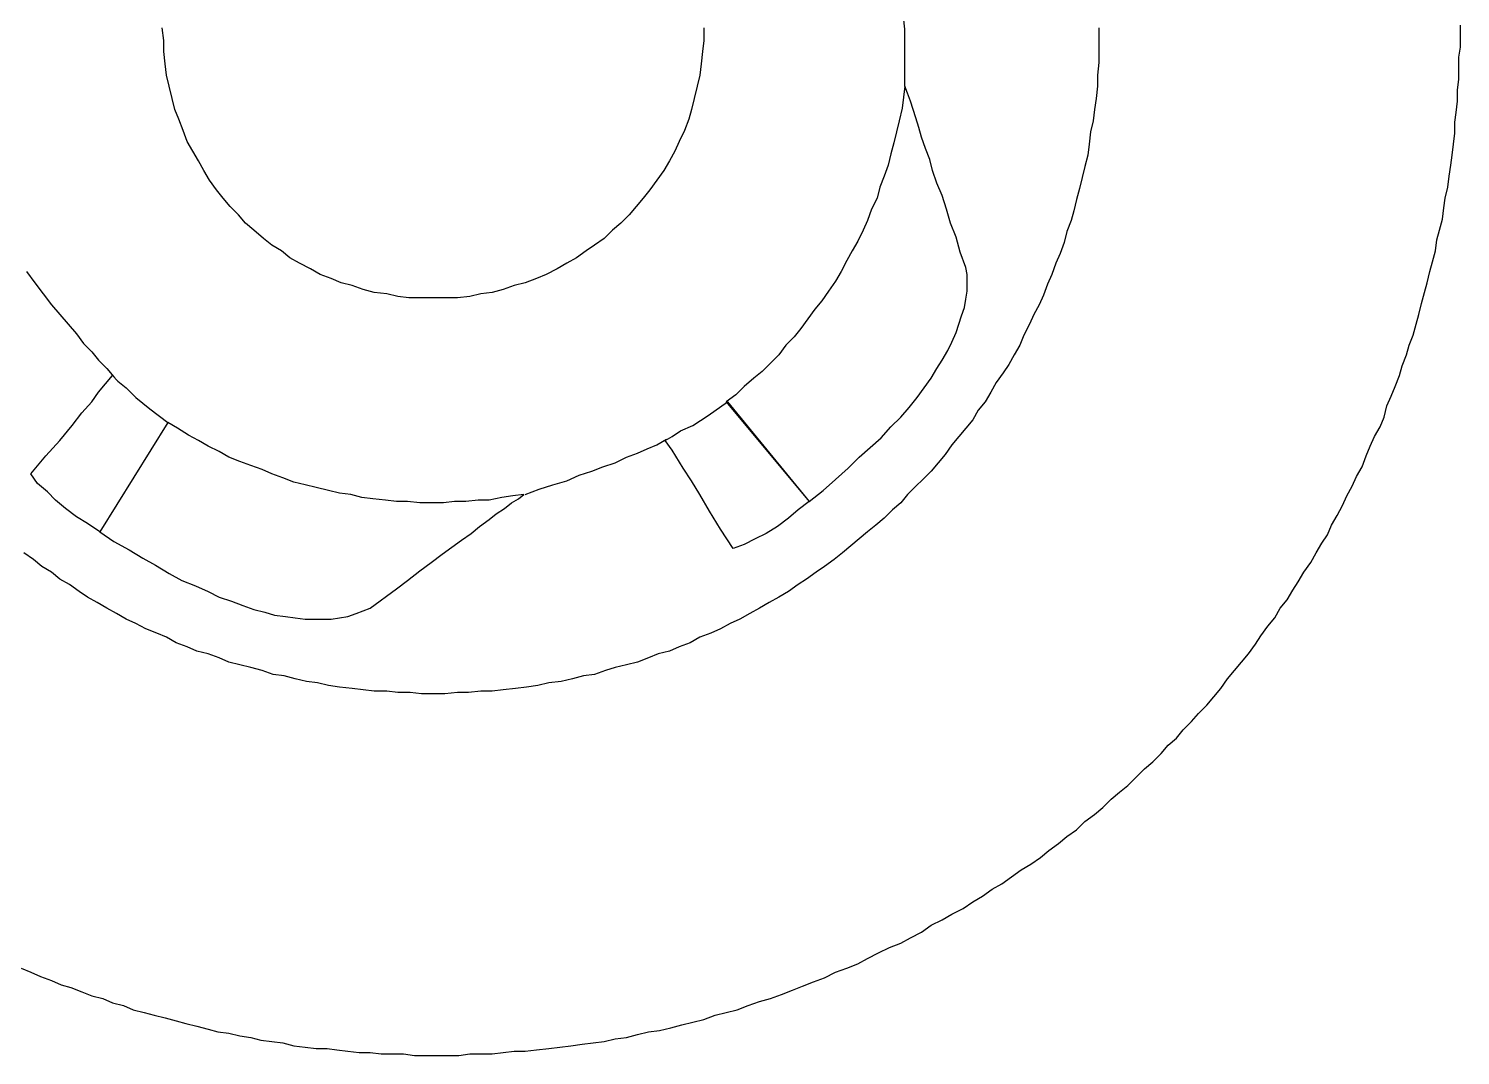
# Model space of a CAD drawing. Extents: x 11 to 591, y 39 to 419.
# Drawn here: x 24.2 to 50.04, y 299.91 to 318.44 of the extents above; entities that cross this region are included whole.
import ezdxf

# ---------------------------------------------------------------- set-up
doc = ezdxf.new("R2010")
doc.units = 0
doc.layers.get('0').update_dxf_attribs({"linetype": 'CONTINUOUS'})

msp = doc.modelspace()

# ---------------------------------------------------------------- linework, layer by layer
at = {"color": 1}
for p, q in [((40.015419, 318.430266), (39.990419, 318.655266)), ((40.015419, 318.180266), (40.015419, 318.430266)), ((43.515419, 318.455266), (43.515419, 318.230266)), ((40.015419, 317.930266), (40.015419, 318.180266)), ((43.515419, 318.230266), (43.515419, 318.030266)), ((40.015419, 317.680266), (40.015419, 317.930266)), ((43.515419, 317.830266), (43.490419, 317.605266)), ((43.515419, 318.030266), (43.515419, 317.830266)), ((40.015419, 317.405266), (40.015419, 317.680266)), ((43.490419, 317.605266), (43.490419, 317.405266)), ((43.490419, 317.405266), (43.465419, 317.180266)), ((43.465419, 317.180266), (43.440419, 316.980266)), ((43.415419, 316.780266), (43.365419, 316.580266)), ((43.440419, 316.980266), (43.415419, 316.780266)), ((43.365419, 316.580266), (43.340419, 316.355266)), ((43.340419, 316.355266), (43.315419, 316.155266)), ((43.315419, 316.155266), (43.265419, 315.955266)), ((43.215419, 315.755266), (43.165419, 315.555266)), ((43.265419, 315.955266), (43.215419, 315.755266)), ((43.165419, 315.555266), (43.115419, 315.355266)), ((43.115419, 315.355266), (43.065419, 315.155266)), ((43.015419, 314.980266), (42.940419, 314.780266)), ((43.065419, 315.155266), (43.015419, 314.980266)), ((42.940419, 314.780266), (42.890419, 314.580266)), ((42.890419, 314.580266), (42.815419, 314.380266)), ((42.740419, 314.205266), (42.665419, 314.005266)), ((42.815419, 314.380266), (42.740419, 314.205266)), ((24.165419, 314.055266), (24.315419, 313.855266)), ((42.665419, 314.005266), (42.590419, 313.830266)), ((24.315419, 313.855266), (24.465419, 313.655266)), ((42.590419, 313.830266), (42.515419, 313.630266)), ((24.465419, 313.655266), (24.615419, 313.455266)), ((24.615419, 313.455266), (24.765419, 313.280266)), ((42.440419, 313.455266), (42.340419, 313.280266)), ((42.515419, 313.630266), (42.440419, 313.455266)), ((24.765419, 313.280266), (24.915419, 313.105266)), ((42.340419, 313.280266), (42.265419, 313.105266)), ((24.915419, 313.105266), (25.065419, 312.930266)), ((25.065419, 312.930266), (25.190419, 312.755266)), ((42.165419, 312.905266), (42.090419, 312.730266)), ((42.265419, 313.105266), (42.165419, 312.905266)), ((25.190419, 312.755266), (25.340419, 312.605266)), ((42.090419, 312.730266), (41.990419, 312.555266)), ((25.340419, 312.605266), (25.465419, 312.455266)), ((25.465419, 312.455266), (25.615419, 312.305266)), ((41.890419, 312.380266), (41.790419, 312.230266)), ((41.990419, 312.555266), (41.890419, 312.380266)), ((25.465419, 311.880266), (25.715419, 312.180266)), ((25.615419, 312.305266), (25.740419, 312.155266)), ((25.715419, 312.180266), (25.815419, 312.080266)), ((41.790419, 312.230266), (41.665419, 312.055266)), ((25.340419, 311.705266), (25.465419, 311.880266)), ((25.815419, 312.080266), (25.965419, 311.955266)), ((25.965419, 311.955266), (26.140419, 311.780266)), ((41.565419, 311.880266), (41.465419, 311.705266)), ((41.665419, 312.055266), (41.565419, 311.880266)), ((25.165419, 311.505266), (25.340419, 311.705266)), ((26.140419, 311.780266), (26.390419, 311.580266)), ((36.465419, 311.455266), (36.815419, 311.705266)), ((36.815419, 311.705266), (38.290419, 309.905266)), ((41.465419, 311.705266), (41.340419, 311.555266)), ((24.990419, 311.280266), (25.165419, 311.505266)), ((26.390419, 311.580266), (26.715419, 311.330266)), ((36.190419, 311.280266), (36.465419, 311.455266)), ((41.240419, 311.380266), (41.115419, 311.230266)), ((41.340419, 311.555266), (41.240419, 311.380266)), ((24.765419, 311.005266), (24.990419, 311.280266)), ((26.715419, 311.330266), (25.490419, 309.355266)), ((35.815419, 311.080266), (35.965419, 311.180266)), ((35.965419, 311.180266), (36.190419, 311.280266)), ((41.115419, 311.230266), (40.990419, 311.080266)), ((24.515419, 310.730266), (24.765419, 311.005266)), ((35.190419, 310.780266), (35.365419, 310.855266)), ((35.365419, 310.855266), (35.540419, 310.930266)), ((35.540419, 310.930266), (35.715419, 311.030266)), ((35.690419, 311.005266), (35.815419, 311.080266)), ((35.815419, 310.830266), (35.690419, 311.005266)), ((36.015419, 310.505266), (35.815419, 310.830266)), ((40.865419, 310.930266), (40.740419, 310.755266)), ((40.990419, 311.080266), (40.865419, 310.930266)), ((24.240419, 310.405266), (24.515419, 310.730266)), ((34.565419, 310.530266), (34.790419, 310.605266)), ((34.790419, 310.605266), (34.990419, 310.705266)), ((34.990419, 310.705266), (35.190419, 310.780266)), ((40.615419, 310.605266), (40.490419, 310.455266)), ((40.740419, 310.755266), (40.615419, 310.605266)), ((24.365419, 310.230266), (24.240419, 310.405266)), ((33.915419, 310.280266), (34.140419, 310.380266)), ((34.140419, 310.380266), (34.365419, 310.455266)), ((34.365419, 310.455266), (34.565419, 310.530266)), ((36.165419, 310.280266), (36.015419, 310.505266)), ((40.490419, 310.455266), (40.340419, 310.305266)), ((24.540419, 310.080266), (24.365419, 310.230266)), ((24.690419, 309.930266), (24.540419, 310.080266)), ((33.165419, 310.030266), (33.415419, 310.130266)), ((33.415419, 310.130266), (33.665419, 310.205266)), ((33.665419, 310.205266), (33.915419, 310.280266)), ((36.315419, 310.030266), (36.165419, 310.280266)), ((40.215419, 310.180266), (40.065419, 310.030266)), ((40.340419, 310.305266), (40.215419, 310.180266)), ((24.865419, 309.780266), (24.690419, 309.930266)), ((36.490419, 309.730266), (36.315419, 310.030266)), ((38.290419, 309.905266), (38.090419, 309.755266)), ((39.940419, 309.880266), (39.790419, 309.755266)), ((40.065419, 310.030266), (39.940419, 309.880266)), ((25.065419, 309.630266), (24.865419, 309.780266)), ((25.265419, 309.505266), (25.065419, 309.630266)), ((36.690419, 309.405266), (36.490419, 309.730266)), ((37.915419, 309.605266), (37.715419, 309.455266)), ((38.090419, 309.755266), (37.915419, 309.605266)), ((39.640419, 309.605266), (39.490419, 309.480266)), ((39.790419, 309.755266), (39.640419, 309.605266)), ((25.490419, 309.355266), (25.265419, 309.505266)), ((36.915419, 309.055266), (36.690419, 309.405266)), ((37.515419, 309.330266), (37.315419, 309.230266)), ((37.715419, 309.455266), (37.515419, 309.330266)), ((39.340419, 309.355266), (39.190419, 309.230266)), ((39.490419, 309.480266), (39.340419, 309.355266)), ((37.115419, 309.130266), (36.915419, 309.055266)), ((37.315419, 309.230266), (37.115419, 309.130266)), ((39.040419, 309.105266), (38.890419, 308.980266)), ((39.190419, 309.230266), (39.040419, 309.105266)), ((24.290419, 308.855266), (24.115419, 308.980266)), ((24.440419, 308.730266), (24.290419, 308.855266)), ((38.740419, 308.855266), (38.565419, 308.730266)), ((38.890419, 308.980266), (38.740419, 308.855266)), ((24.615419, 308.630266), (24.440419, 308.730266)), ((24.765419, 308.505266), (24.615419, 308.630266)), ((24.940419, 308.405266), (24.765419, 308.505266)), ((38.240419, 308.505266), (38.090419, 308.405266)), ((38.415419, 308.630266), (38.240419, 308.505266)), ((38.565419, 308.730266), (38.415419, 308.630266)), ((25.115419, 308.280266), (24.940419, 308.405266)), ((25.265419, 308.180266), (25.115419, 308.280266)), ((37.915419, 308.280266), (37.740419, 308.180266)), ((38.090419, 308.405266), (37.915419, 308.280266)), ((25.440419, 308.080266), (25.265419, 308.180266)), ((25.615419, 307.980266), (25.440419, 308.080266)), ((37.565419, 308.080266), (37.390419, 307.980266)), ((37.740419, 308.180266), (37.565419, 308.080266)), ((25.790419, 307.880266), (25.615419, 307.980266)), ((25.965419, 307.780266), (25.790419, 307.880266)), ((26.140419, 307.705266), (25.965419, 307.780266)), ((37.040419, 307.780266), (36.865419, 307.705266)), ((37.215419, 307.880266), (37.040419, 307.780266)), ((37.390419, 307.980266), (37.215419, 307.880266)), ((26.315419, 307.605266), (26.140419, 307.705266)), ((26.515419, 307.530266), (26.315419, 307.605266)), ((26.690419, 307.455266), (26.515419, 307.530266)), ((36.515419, 307.530266), (36.315419, 307.455266)), ((36.690419, 307.605266), (36.515419, 307.530266)), ((36.865419, 307.705266), (36.690419, 307.605266)), ((26.865419, 307.355266), (26.690419, 307.455266)), ((27.065419, 307.280266), (26.865419, 307.355266)), ((27.240419, 307.205266), (27.065419, 307.280266)), ((35.940419, 307.280266), (35.765419, 307.205266)), ((36.140419, 307.355266), (35.940419, 307.280266)), ((36.315419, 307.455266), (36.140419, 307.355266)), ((27.440419, 307.155266), (27.240419, 307.205266)), ((27.640419, 307.080266), (27.440419, 307.155266)), ((27.815419, 307.005266), (27.640419, 307.080266)), ((28.015419, 306.955266), (27.815419, 307.005266)), ((28.215419, 306.905266), (28.015419, 306.955266)), ((34.990419, 306.955266), (34.790419, 306.905266)), ((35.190419, 307.005266), (34.990419, 306.955266)), ((35.390419, 307.080266), (35.190419, 307.005266)), ((35.565419, 307.155266), (35.390419, 307.080266)), ((35.765419, 307.205266), (35.565419, 307.155266)), ((28.415419, 306.855266), (28.215419, 306.905266)), ((28.615419, 306.780266), (28.415419, 306.855266)), ((28.815419, 306.755266), (28.615419, 306.780266)), ((29.015419, 306.705266), (28.815419, 306.755266)), ((29.215419, 306.655266), (29.015419, 306.705266)), ((34.015419, 306.705266), (33.815419, 306.655266)), ((34.215419, 306.755266), (34.015419, 306.705266)), ((34.415419, 306.780266), (34.215419, 306.755266)), ((34.615419, 306.855266), (34.415419, 306.780266)), ((34.790419, 306.905266), (34.615419, 306.855266)), ((29.415419, 306.630266), (29.215419, 306.655266)), ((29.615419, 306.580266), (29.415419, 306.630266)), ((29.815419, 306.555266), (29.615419, 306.580266)), ((30.040419, 306.530266), (29.815419, 306.555266)), ((30.240419, 306.505266), (30.040419, 306.530266)), ((30.440419, 306.480266), (30.240419, 306.505266)), ((30.665419, 306.480266), (30.440419, 306.480266)), ((30.865419, 306.455266), (30.665419, 306.480266)), ((31.090419, 306.455266), (30.865419, 306.455266)), ((31.290419, 306.430266), (31.090419, 306.455266)), ((31.940419, 306.455266), (31.715419, 306.430266)), ((32.140419, 306.455266), (31.940419, 306.455266)), ((32.365419, 306.480266), (32.140419, 306.455266)), ((32.565419, 306.480266), (32.365419, 306.480266)), ((32.765419, 306.505266), (32.565419, 306.480266)), ((32.990419, 306.530266), (32.765419, 306.505266)), ((33.190419, 306.555266), (32.990419, 306.530266)), ((33.390419, 306.580266), (33.190419, 306.555266)), ((33.590419, 306.630266), (33.390419, 306.580266)), ((33.815419, 306.655266), (33.590419, 306.630266)), ((31.515419, 306.430266), (31.290419, 306.430266)), ((31.715419, 306.430266), (31.515419, 306.430266))]:
    msp.add_line(p, q, dxfattribs=at)
at = {"color": 7}
for p, q in [((26.640419, 318.230266), (26.615419, 318.455266)), ((36.390419, 318.455266), (36.390419, 318.230266)), ((26.640419, 318.030266), (26.640419, 318.230266)), ((36.390419, 318.230266), (36.365419, 318.030266)), ((26.665419, 317.805266), (26.640419, 318.030266)), ((26.690419, 317.605266), (26.665419, 317.805266)), ((36.340419, 317.805266), (36.315419, 317.605266)), ((36.365419, 318.030266), (36.340419, 317.805266)), ((26.740419, 317.405266), (26.690419, 317.605266)), ((36.315419, 317.605266), (36.265419, 317.405266)), ((26.790419, 317.180266), (26.740419, 317.405266)), ((36.265419, 317.405266), (36.215419, 317.180266)), ((40.015419, 317.405266), (39.990419, 317.205266)), ((40.065419, 317.280266), (40.015419, 317.405266)), ((26.840419, 316.980266), (26.790419, 317.180266)), ((36.215419, 317.180266), (36.165419, 316.980266)), ((39.990419, 317.205266), (39.965419, 317.005266)), ((40.115419, 317.130266), (40.065419, 317.280266)), ((40.165419, 316.980266), (40.115419, 317.130266)), ((26.915419, 316.805266), (26.840419, 316.980266)), ((26.990419, 316.605266), (26.915419, 316.805266)), ((36.115419, 316.805266), (36.040419, 316.605266)), ((36.165419, 316.980266), (36.115419, 316.805266)), ((39.915419, 316.780266), (39.865419, 316.580266)), ((39.965419, 317.005266), (39.915419, 316.780266)), ((40.215419, 316.830266), (40.165419, 316.980266)), ((40.265419, 316.655266), (40.215419, 316.830266)), ((27.065419, 316.405266), (26.990419, 316.605266)), ((36.040419, 316.605266), (35.940419, 316.405266)), ((39.865419, 316.580266), (39.815419, 316.380266)), ((40.315419, 316.480266), (40.265419, 316.655266)), ((27.165419, 316.230266), (27.065419, 316.405266)), ((35.940419, 316.405266), (35.865419, 316.230266)), ((39.815419, 316.380266), (39.765419, 316.180266)), ((40.390419, 316.280266), (40.315419, 316.480266)), ((40.465419, 316.080266), (40.390419, 316.280266)), ((27.265419, 316.055266), (27.165419, 316.230266)), ((27.365419, 315.880266), (27.265419, 316.055266)), ((35.765419, 316.055266), (35.665419, 315.880266)), ((35.865419, 316.230266), (35.765419, 316.055266)), ((39.765419, 316.180266), (39.715419, 315.980266)), ((40.515419, 315.880266), (40.465419, 316.080266)), ((27.465419, 315.705266), (27.365419, 315.880266)), ((35.665419, 315.880266), (35.540419, 315.705266)), ((39.640419, 315.780266), (39.565419, 315.580266)), ((39.715419, 315.980266), (39.640419, 315.780266)), ((40.590419, 315.655266), (40.515419, 315.880266)), ((27.590419, 315.530266), (27.465419, 315.705266)), ((27.715419, 315.380266), (27.590419, 315.530266)), ((35.415419, 315.530266), (35.290419, 315.380266)), ((35.540419, 315.705266), (35.415419, 315.530266)), ((39.565419, 315.580266), (39.515419, 315.380266)), ((40.690419, 315.430266), (40.590419, 315.655266)), ((27.840419, 315.230266), (27.715419, 315.380266)), ((27.990419, 315.080266), (27.840419, 315.230266)), ((35.165419, 315.230266), (35.040419, 315.080266)), ((35.290419, 315.380266), (35.165419, 315.230266)), ((39.515419, 315.380266), (39.415419, 315.180266)), ((40.765419, 315.180266), (40.690419, 315.430266)), ((28.115419, 314.930266), (27.990419, 315.080266)), ((35.040419, 315.080266), (34.890419, 314.930266)), ((39.340419, 314.980266), (39.265419, 314.805266)), ((39.415419, 315.180266), (39.340419, 314.980266)), ((40.840419, 314.930266), (40.765419, 315.180266)), ((28.265419, 314.805266), (28.115419, 314.930266)), ((28.440419, 314.655266), (28.265419, 314.805266)), ((34.740419, 314.805266), (34.590419, 314.655266)), ((34.890419, 314.930266), (34.740419, 314.805266)), ((39.265419, 314.805266), (39.165419, 314.605266)), ((40.940419, 314.680266), (40.840419, 314.930266)), ((28.590419, 314.530266), (28.440419, 314.655266)), ((28.765419, 314.430266), (28.590419, 314.530266)), ((34.415419, 314.530266), (34.265419, 314.430266)), ((34.590419, 314.655266), (34.415419, 314.530266)), ((39.165419, 314.605266), (39.065419, 314.430266)), ((41.015419, 314.405266), (40.940419, 314.680266)), ((28.915419, 314.305266), (28.765419, 314.430266)), ((29.090419, 314.205266), (28.915419, 314.305266)), ((29.290419, 314.105266), (29.090419, 314.205266)), ((33.915419, 314.205266), (33.740419, 314.105266)), ((34.090419, 314.305266), (33.915419, 314.205266)), ((34.265419, 314.430266), (34.090419, 314.305266)), ((38.965419, 314.255266), (38.865419, 314.055266)), ((39.065419, 314.430266), (38.965419, 314.255266)), ((41.115419, 314.130266), (41.015419, 314.405266)), ((29.465419, 314.005266), (29.290419, 314.105266)), ((29.665419, 313.930266), (29.465419, 314.005266)), ((29.840419, 313.855266), (29.665419, 313.930266)), ((33.365419, 313.930266), (33.165419, 313.855266)), ((33.540419, 314.005266), (33.365419, 313.930266)), ((33.740419, 314.105266), (33.540419, 314.005266)), ((38.865419, 314.055266), (38.765419, 313.880266)), ((41.140419, 314.005266), (41.115419, 314.130266)), ((41.140419, 313.855266), (41.140419, 314.005266)), ((30.040419, 313.805266), (29.840419, 313.855266)), ((30.240419, 313.730266), (30.040419, 313.805266)), ((30.440419, 313.680266), (30.240419, 313.730266)), ((30.665419, 313.655266), (30.440419, 313.680266)), ((32.565419, 313.680266), (32.365419, 313.655266)), ((32.765419, 313.730266), (32.565419, 313.680266)), ((32.965419, 313.805266), (32.765419, 313.730266)), ((33.165419, 313.855266), (32.965419, 313.805266)), ((38.640419, 313.705266), (38.515419, 313.530266)), ((38.765419, 313.880266), (38.640419, 313.705266)), ((41.115419, 313.555266), (41.140419, 313.705266)), ((41.140419, 313.705266), (41.140419, 313.855266)), ((30.865419, 313.605266), (30.665419, 313.655266)), ((31.065419, 313.580266), (30.865419, 313.605266)), ((31.290419, 313.580266), (31.065419, 313.580266)), ((31.515419, 313.580266), (31.290419, 313.580266)), ((31.715419, 313.580266), (31.515419, 313.580266)), ((31.940419, 313.580266), (31.715419, 313.580266)), ((32.165419, 313.605266), (31.940419, 313.580266)), ((32.365419, 313.655266), (32.165419, 313.605266)), ((38.515419, 313.530266), (38.390419, 313.380266)), ((41.090419, 313.405266), (41.115419, 313.555266)), ((38.265419, 313.205266), (38.140419, 313.030266)), ((38.390419, 313.380266), (38.265419, 313.205266)), ((40.990419, 313.105266), (41.040419, 313.255266)), ((41.040419, 313.255266), (41.090419, 313.405266)), ((38.140419, 313.030266), (38.015419, 312.880266)), ((40.865419, 312.780266), (40.940419, 312.955266)), ((40.940419, 312.955266), (40.990419, 313.105266)), ((37.865419, 312.730266), (37.740419, 312.555266)), ((38.015419, 312.880266), (37.865419, 312.730266)), ((40.790419, 312.630266), (40.865419, 312.780266)), ((37.590419, 312.405266), (37.440419, 312.255266)), ((37.740419, 312.555266), (37.590419, 312.405266)), ((40.590419, 312.305266), (40.690419, 312.455266)), ((40.690419, 312.455266), (40.790419, 312.630266)), ((37.290419, 312.130266), (37.115419, 311.980266)), ((37.440419, 312.255266), (37.290419, 312.130266)), ((40.365419, 311.955266), (40.490419, 312.130266)), ((40.490419, 312.130266), (40.590419, 312.305266)), ((37.115419, 311.980266), (36.965419, 311.830266)), ((40.240419, 311.780266), (40.365419, 311.955266)), ((36.965419, 311.830266), (36.790419, 311.705266)), ((36.790419, 311.705266), (38.290419, 309.905266)), ((39.940419, 311.430266), (40.090419, 311.605266)), ((40.090419, 311.605266), (40.240419, 311.780266)), ((39.765419, 311.255266), (39.940419, 311.430266)), ((26.715419, 311.330266), (25.490419, 309.355266)), ((26.890419, 311.230266), (26.715419, 311.330266)), ((27.090419, 311.105266), (26.890419, 311.230266)), ((27.265419, 311.005266), (27.090419, 311.105266)), ((39.590419, 311.055266), (39.765419, 311.255266)), ((27.440419, 310.905266), (27.265419, 311.005266)), ((27.640419, 310.805266), (27.440419, 310.905266)), ((39.190419, 310.705266), (39.390419, 310.880266)), ((39.390419, 310.880266), (39.590419, 311.055266)), ((27.815419, 310.705266), (27.640419, 310.805266)), ((28.015419, 310.630266), (27.815419, 310.705266)), ((28.215419, 310.555266), (28.015419, 310.630266)), ((38.990419, 310.505266), (39.190419, 310.705266)), ((28.415419, 310.480266), (28.215419, 310.555266)), ((28.590419, 310.405266), (28.415419, 310.480266)), ((28.790419, 310.330266), (28.590419, 310.405266)), ((28.990419, 310.255266), (28.790419, 310.330266)), ((38.765419, 310.305266), (38.990419, 310.505266)), ((29.190419, 310.205266), (28.990419, 310.255266)), ((29.390419, 310.155266), (29.190419, 310.205266)), ((29.615419, 310.105266), (29.390419, 310.155266)), ((29.815419, 310.055266), (29.615419, 310.105266)), ((30.015419, 310.030266), (29.815419, 310.055266)), ((38.290419, 309.905266), (38.540419, 310.105266)), ((38.540419, 310.105266), (38.765419, 310.305266)), ((30.215419, 309.980266), (30.015419, 310.030266)), ((30.415419, 309.955266), (30.215419, 309.980266)), ((30.640419, 309.930266), (30.415419, 309.955266)), ((30.840419, 309.905266), (30.640419, 309.930266)), ((31.040419, 309.905266), (30.840419, 309.905266)), ((31.265419, 309.880266), (31.040419, 309.905266)), ((31.465419, 309.880266), (31.265419, 309.880266)), ((31.690419, 309.880266), (31.465419, 309.880266)), ((31.890419, 309.905266), (31.690419, 309.880266)), ((32.090419, 309.905266), (31.890419, 309.905266)), ((32.315419, 309.930266), (32.090419, 309.905266)), ((32.515419, 309.930266), (32.315419, 309.930266)), ((32.740419, 309.980266), (32.515419, 309.930266)), ((32.940419, 310.005266), (32.740419, 309.980266)), ((32.790419, 309.780266), (32.915419, 309.880266)), ((32.915419, 309.880266), (33.040419, 309.955266)), ((33.140419, 310.030266), (32.940419, 310.005266)), ((33.040419, 309.955266), (33.140419, 310.030266)), ((32.340419, 309.455266), (32.515419, 309.580266)), ((32.515419, 309.580266), (32.640419, 309.680266)), ((32.640419, 309.680266), (32.790419, 309.780266)), ((25.490419, 309.355266), (25.740419, 309.180266)), ((32.015419, 309.205266), (32.190419, 309.330266)), ((32.190419, 309.330266), (32.340419, 309.455266)), ((25.740419, 309.180266), (26.015419, 309.030266)), ((26.015419, 309.030266), (26.265419, 308.880266)), ((31.665419, 308.955266), (31.840419, 309.080266)), ((31.840419, 309.080266), (32.015419, 309.205266)), ((26.265419, 308.880266), (26.490419, 308.755266)), ((31.265419, 308.655266), (31.465419, 308.805266)), ((31.465419, 308.805266), (31.665419, 308.955266)), ((26.490419, 308.755266), (26.740419, 308.605266)), ((26.740419, 308.605266), (26.965419, 308.480266)), ((31.040419, 308.480266), (31.265419, 308.655266)), ((26.965419, 308.480266), (27.215419, 308.380266)), ((27.215419, 308.380266), (27.440419, 308.280266)), ((27.440419, 308.280266), (27.640419, 308.180266)), ((30.365419, 307.980266), (30.840419, 308.330266)), ((30.840419, 308.330266), (31.040419, 308.480266)), ((27.640419, 308.180266), (27.865419, 308.105266)), ((27.865419, 308.105266), (28.065419, 308.030266)), ((28.065419, 308.030266), (28.265419, 307.955266)), ((28.265419, 307.955266), (28.465419, 307.905266)), ((28.465419, 307.905266), (28.640419, 307.855266)), ((28.640419, 307.855266), (28.840419, 307.830266)), ((28.840419, 307.830266), (29.015419, 307.805266)), ((29.015419, 307.805266), (29.190419, 307.780266)), ((29.190419, 307.780266), (29.365419, 307.780266)), ((29.365419, 307.780266), (29.515419, 307.780266)), ((29.515419, 307.780266), (29.665419, 307.780266)), ((29.665419, 307.780266), (29.815419, 307.805266)), ((29.815419, 307.805266), (29.965419, 307.830266)), ((29.965419, 307.830266), (30.115419, 307.880266)), ((30.115419, 307.880266), (30.240419, 307.930266)), ((30.240419, 307.930266), (30.365419, 307.980266))]:
    msp.add_line(p, q, dxfattribs=at)
at = {"color": 3}
for p, q in [((50.040419, 318.305266), (50.040419, 318.505266)), ((50.015419, 317.930266), (50.040419, 318.105266)), ((50.040419, 318.105266), (50.040419, 318.305266)), ((50.015419, 317.730266), (50.015419, 317.930266)), ((50.015419, 317.530266), (50.015419, 317.730266)), ((49.990419, 317.330266), (50.015419, 317.530266)), ((49.990419, 317.130266), (49.990419, 317.330266)), ((49.965419, 316.930266), (49.990419, 317.130266)), ((49.940419, 316.755266), (49.965419, 316.930266)), ((49.915419, 316.355266), (49.940419, 316.555266)), ((49.940419, 316.555266), (49.940419, 316.755266)), ((49.890419, 316.155266), (49.915419, 316.355266)), ((49.865419, 315.980266), (49.890419, 316.155266)), ((49.815419, 315.580266), (49.840419, 315.780266)), ((49.840419, 315.780266), (49.865419, 315.980266)), ((49.765419, 315.380266), (49.815419, 315.580266)), ((49.740419, 315.205266), (49.765419, 315.380266)), ((49.665419, 314.805266), (49.715419, 315.005266)), ((49.715419, 315.005266), (49.740419, 315.205266)), ((49.615419, 314.630266), (49.665419, 314.805266)), ((49.590419, 314.430266), (49.615419, 314.630266)), ((49.490419, 314.055266), (49.540419, 314.230266)), ((49.540419, 314.230266), (49.590419, 314.430266)), ((49.440419, 313.855266), (49.490419, 314.055266)), ((49.340419, 313.480266), (49.390419, 313.680266)), ((49.390419, 313.680266), (49.440419, 313.855266)), ((49.290419, 313.280266), (49.340419, 313.480266)), ((49.240419, 313.105266), (49.290419, 313.280266)), ((49.115419, 312.730266), (49.190419, 312.905266)), ((49.190419, 312.905266), (49.240419, 313.105266)), ((49.065419, 312.555266), (49.115419, 312.730266)), ((48.990419, 312.355266), (49.065419, 312.555266)), ((48.865419, 311.980266), (48.940419, 312.180266)), ((48.940419, 312.180266), (48.990419, 312.355266)), ((48.790419, 311.805266), (48.865419, 311.980266)), ((48.665419, 311.430266), (48.715419, 311.630266)), ((48.715419, 311.630266), (48.790419, 311.805266)), ((48.590419, 311.255266), (48.665419, 311.430266)), ((48.490419, 311.080266), (48.590419, 311.255266)), ((48.340419, 310.730266), (48.415419, 310.905266)), ((48.415419, 310.905266), (48.490419, 311.080266)), ((48.265419, 310.530266), (48.340419, 310.730266)), ((48.090419, 310.180266), (48.165419, 310.355266)), ((48.165419, 310.355266), (48.265419, 310.530266)), ((47.990419, 310.005266), (48.090419, 310.180266)), ((47.815419, 309.655266), (47.915419, 309.830266)), ((47.915419, 309.830266), (47.990419, 310.005266)), ((47.715419, 309.480266), (47.815419, 309.655266)), ((47.540419, 309.155266), (47.640419, 309.305266)), ((47.640419, 309.305266), (47.715419, 309.480266)), ((47.440419, 308.980266), (47.540419, 309.155266)), ((47.215419, 308.630266), (47.340419, 308.805266)), ((47.340419, 308.805266), (47.440419, 308.980266)), ((47.115419, 308.455266), (47.215419, 308.630266)), ((46.915419, 308.130266), (47.015419, 308.305266)), ((47.015419, 308.305266), (47.115419, 308.455266)), ((46.790419, 307.980266), (46.915419, 308.130266)), ((46.565419, 307.655266), (46.690419, 307.805266)), ((46.690419, 307.805266), (46.790419, 307.980266)), ((46.340419, 307.330266), (46.440419, 307.480266)), ((46.440419, 307.480266), (46.565419, 307.655266)), ((46.215419, 307.155266), (46.340419, 307.330266)), ((45.965419, 306.855266), (46.090419, 307.005266)), ((46.090419, 307.005266), (46.215419, 307.155266)), ((45.715419, 306.530266), (45.840419, 306.705266)), ((45.840419, 306.705266), (45.965419, 306.855266)), ((45.590419, 306.380266), (45.715419, 306.530266)), ((45.315419, 306.080266), (45.465419, 306.230266)), ((45.465419, 306.230266), (45.590419, 306.380266)), ((45.040419, 305.780266), (45.190419, 305.930266)), ((45.190419, 305.930266), (45.315419, 306.080266)), ((44.915419, 305.630266), (45.040419, 305.780266)), ((44.640419, 305.355266), (44.765419, 305.505266)), ((44.765419, 305.505266), (44.915419, 305.630266)), ((44.340419, 305.080266), (44.490419, 305.205266)), ((44.490419, 305.205266), (44.640419, 305.355266)), ((44.040419, 304.780266), (44.190419, 304.930266)), ((44.190419, 304.930266), (44.340419, 305.080266)), ((43.740419, 304.530266), (43.890419, 304.655266)), ((43.890419, 304.655266), (44.040419, 304.780266)), ((43.440419, 304.255266), (43.590419, 304.380266)), ((43.590419, 304.380266), (43.740419, 304.530266)), ((43.115419, 303.980266), (43.265419, 304.130266)), ((43.265419, 304.130266), (43.440419, 304.255266)), ((42.790419, 303.730266), (42.940419, 303.855266)), ((42.940419, 303.855266), (43.115419, 303.980266)), ((42.465419, 303.480266), (42.615419, 303.605266)), ((42.615419, 303.605266), (42.790419, 303.730266)), ((42.115419, 303.255266), (42.290419, 303.355266)), ((42.290419, 303.355266), (42.465419, 303.480266)), ((41.765419, 303.005266), (41.940419, 303.130266)), ((41.940419, 303.130266), (42.115419, 303.255266)), ((41.415419, 302.780266), (41.590419, 302.905266)), ((41.590419, 302.905266), (41.765419, 303.005266)), ((41.065419, 302.555266), (41.240419, 302.680266)), ((41.240419, 302.680266), (41.415419, 302.780266)), ((40.490419, 302.255266), (40.690419, 302.355266)), ((40.690419, 302.355266), (40.865419, 302.455266)), ((40.865419, 302.455266), (41.065419, 302.555266)), ((40.115419, 302.030266), (40.315419, 302.130266)), ((40.315419, 302.130266), (40.490419, 302.255266)), ((39.540419, 301.755266), (39.740419, 301.855266)), ((39.740419, 301.855266), (39.940419, 301.930266)), ((39.940419, 301.930266), (40.115419, 302.030266)), ((38.965419, 301.480266), (39.165419, 301.555266)), ((39.165419, 301.555266), (39.340419, 301.655266)), ((39.340419, 301.655266), (39.540419, 301.755266)), ((24.065419, 301.480266), (24.240419, 301.405266)), ((24.240419, 301.405266), (24.415419, 301.330266)), ((24.415419, 301.330266), (24.615419, 301.255266)), ((38.365419, 301.230266), (38.565419, 301.305266)), ((38.565419, 301.305266), (38.765419, 301.405266)), ((38.765419, 301.405266), (38.965419, 301.480266)), ((24.615419, 301.255266), (24.790419, 301.180266)), ((24.790419, 301.180266), (24.965419, 301.130266)), ((24.965419, 301.130266), (25.165419, 301.055266)), ((25.165419, 301.055266), (25.340419, 300.980266)), ((37.790419, 301.005266), (37.990419, 301.080266)), ((37.990419, 301.080266), (38.165419, 301.155266)), ((38.165419, 301.155266), (38.365419, 301.230266)), ((25.340419, 300.980266), (25.540419, 300.930266)), ((25.540419, 300.930266), (25.715419, 300.855266)), ((25.715419, 300.855266), (25.915419, 300.805266)), ((25.915419, 300.805266), (26.090419, 300.730266)), ((36.990419, 300.730266), (37.190419, 300.805266)), ((37.190419, 300.805266), (37.390419, 300.880266)), ((37.390419, 300.880266), (37.590419, 300.930266)), ((37.590419, 300.930266), (37.790419, 301.005266)), ((26.090419, 300.730266), (26.290419, 300.680266)), ((26.290419, 300.680266), (26.465419, 300.630266)), ((26.465419, 300.630266), (26.665419, 300.580266)), ((26.665419, 300.580266), (26.865419, 300.530266)), ((26.865419, 300.530266), (27.040419, 300.480266)), ((35.990419, 300.455266), (36.190419, 300.505266)), ((36.190419, 300.505266), (36.390419, 300.555266)), ((36.390419, 300.555266), (36.590419, 300.630266)), ((36.590419, 300.630266), (36.790419, 300.680266)), ((36.790419, 300.680266), (36.990419, 300.730266)), ((27.040419, 300.480266), (27.240419, 300.430266)), ((27.240419, 300.430266), (27.440419, 300.380266)), ((27.440419, 300.380266), (27.615419, 300.330266)), ((27.615419, 300.330266), (27.815419, 300.305266)), ((27.815419, 300.305266), (28.015419, 300.255266)), ((28.015419, 300.255266), (28.215419, 300.230266)), ((34.990419, 300.230266), (35.190419, 300.280266)), ((35.190419, 300.280266), (35.390419, 300.330266)), ((35.390419, 300.330266), (35.590419, 300.355266)), ((35.590419, 300.355266), (35.790419, 300.405266)), ((35.790419, 300.405266), (35.990419, 300.455266)), ((28.215419, 300.230266), (28.390419, 300.180266)), ((28.390419, 300.180266), (28.590419, 300.155266)), ((28.590419, 300.155266), (28.790419, 300.130266)), ((28.790419, 300.130266), (28.990419, 300.080266)), ((28.990419, 300.080266), (29.190419, 300.055266)), ((29.190419, 300.055266), (29.390419, 300.030266)), ((29.390419, 300.030266), (29.590419, 300.030266)), ((29.590419, 300.030266), (29.765419, 300.005266)), ((29.765419, 300.005266), (29.965419, 299.980266)), ((29.965419, 299.980266), (30.165419, 299.955266)), ((32.765419, 299.955266), (32.965419, 299.980266)), ((32.965419, 299.980266), (33.165419, 299.980266)), ((33.165419, 299.980266), (33.365419, 300.005266)), ((33.365419, 300.005266), (33.590419, 300.030266)), ((33.590419, 300.030266), (33.790419, 300.055266)), ((33.790419, 300.055266), (33.990419, 300.080266)), ((33.990419, 300.080266), (34.190419, 300.105266)), ((34.190419, 300.105266), (34.390419, 300.130266)), ((34.390419, 300.130266), (34.590419, 300.155266)), ((34.590419, 300.155266), (34.790419, 300.205266)), ((34.790419, 300.205266), (34.990419, 300.230266)), ((30.165419, 299.955266), (30.365419, 299.955266)), ((30.365419, 299.955266), (30.565419, 299.930266)), ((30.565419, 299.930266), (30.765419, 299.930266)), ((30.765419, 299.930266), (30.965419, 299.930266)), ((30.965419, 299.930266), (31.165419, 299.905266)), ((31.165419, 299.905266), (31.365419, 299.905266)), ((31.365419, 299.905266), (31.565419, 299.905266)), ((31.565419, 299.905266), (31.765419, 299.905266)), ((31.765419, 299.905266), (31.965419, 299.905266)), ((31.965419, 299.905266), (32.165419, 299.930266)), ((32.165419, 299.930266), (32.365419, 299.930266)), ((32.365419, 299.930266), (32.565419, 299.930266)), ((32.565419, 299.930266), (32.765419, 299.955266))]:
    msp.add_line(p, q, dxfattribs=at)

doc.saveas('drawing.dxf')
